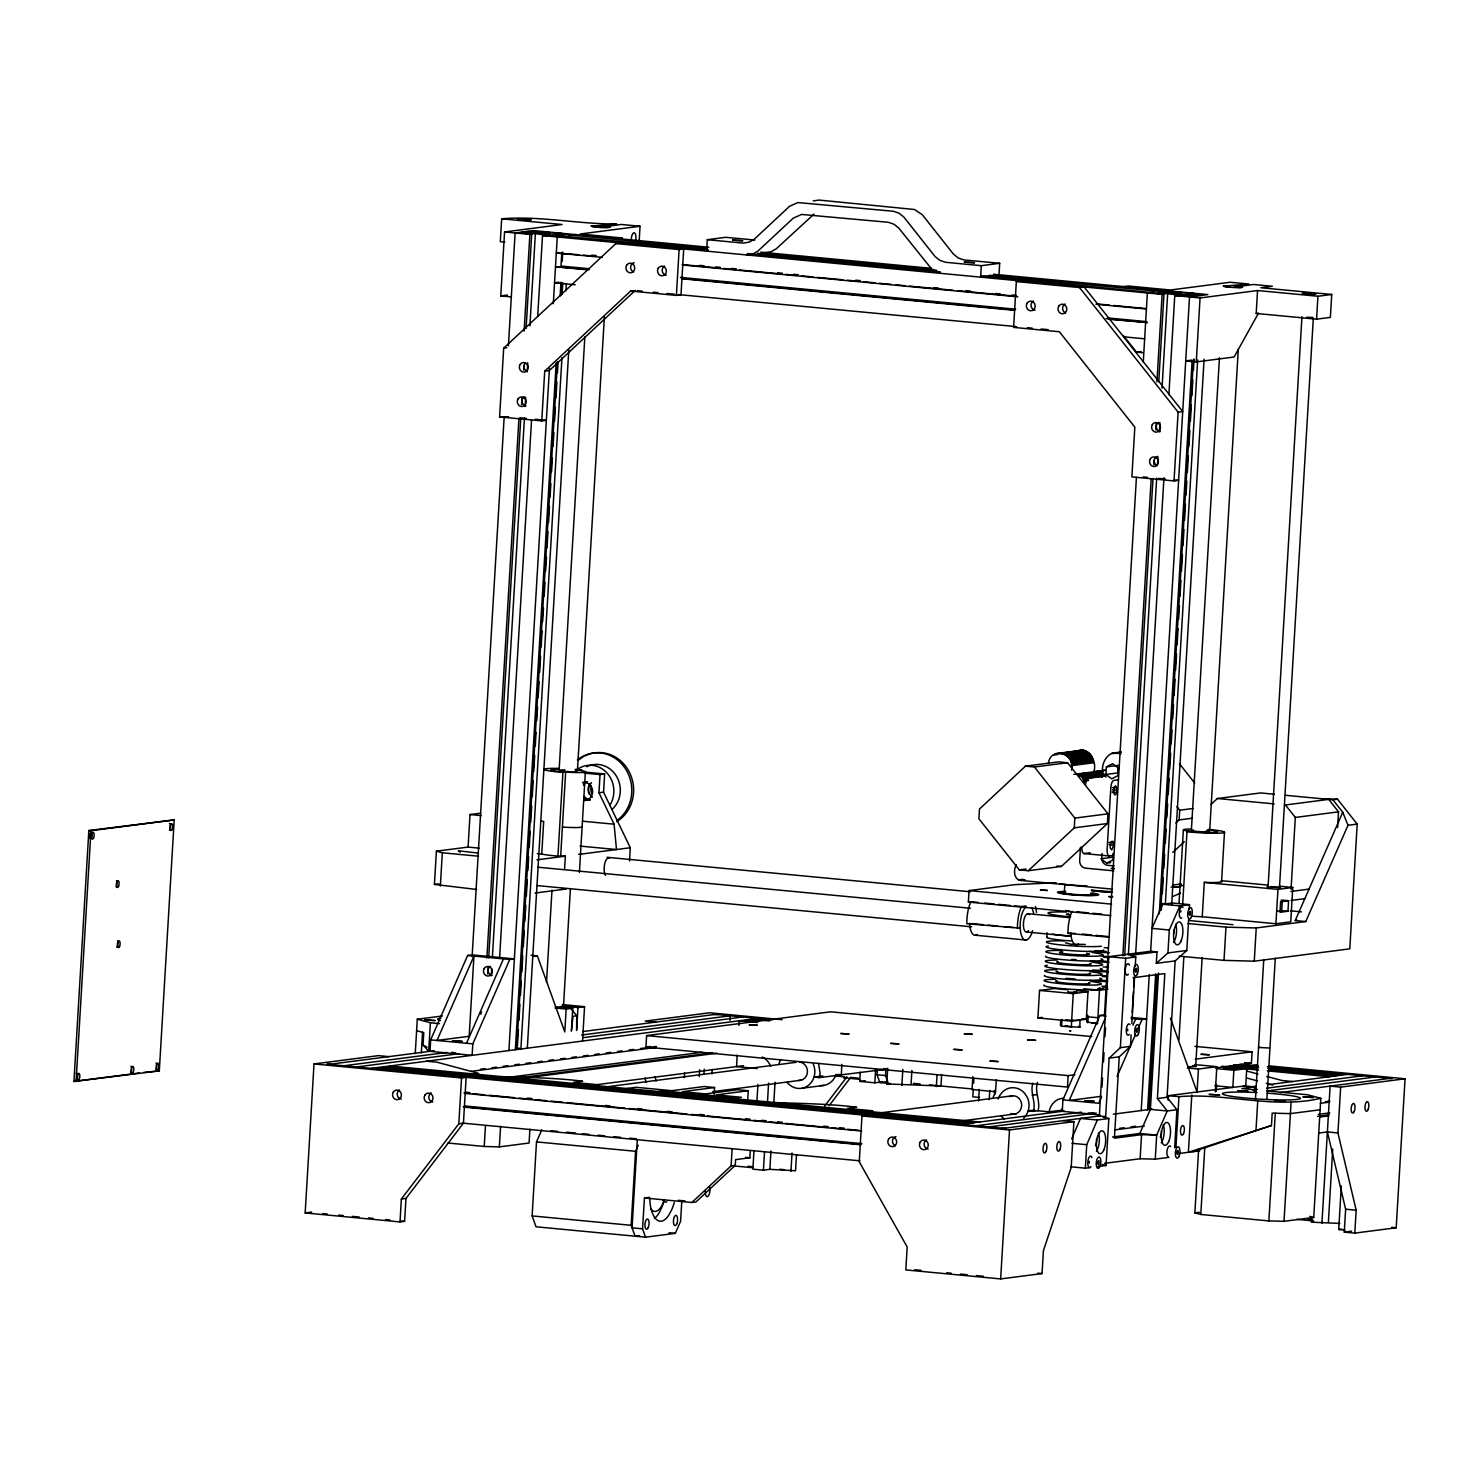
<?xml version="1.0" encoding="UTF-8"?>
<svg xmlns="http://www.w3.org/2000/svg" width="1479" height="1479" viewBox="0 0 1479 1479"><rect width="100%" height="100%" fill="white"/><g stroke="black" fill="none" stroke-linecap="round" stroke-linejoin="round"><path stroke-width="1.5" d="M73.95 1081.445L88.851 830.495L174.208 819.921L159.307 1070.87L73.95 1081.445L139.192 1072.996M76.058 1081.648L90.959 830.699L174.208 819.921M314.01 1063.956L461.54 1077.969L466.144 1077.359L463.426 1123.208L405.967 1198.415L404.599 1221.34L400.014 1221.931L305.173 1212.928L314.01 1063.956L378.402 1055.636L388.94 1056.635M400.014 1221.931L401.364 1199.007L458.823 1123.8L461.54 1077.969M415.248 1053.603L417.3 1019.234L442.443 1015.981M421.33 1052.919L422.55 1032.287M417.3 1019.234L430.389 1022.747L428.707 1051.218L423.031 1045.024L423.77 1032.619L416.616 1030.697M476.571 889.452L434.419 884.424L436.397 851.183L468.085 847.079L479.233 848.151M430.666 1039.866L429.982 1051.329L472.134 1055.322L472.818 1043.86L509.774 959.483L514.378 958.891L472.226 954.879L467.623 955.489L430.666 1039.866L472.818 1043.86M440.354 886.013L442.332 852.773L436.397 851.183M596.998 225.677L616.651 224.032C578.363 224.198 539.909 215.62 501.677 218.8L500.309 241.724L504.783 242.149M511.309 296.909L500.771 295.911L504.561 231.963L562.057 224.531L501.677 218.8M468.085 847.079L470.008 814.541L480.601 813.173M535.269 419.26L546.361 420.313L541.758 420.905L499.606 416.912L503.692 348.157L615.893 243.573L620.477 242.963M472.115 956.673L504.154 417.355M508.406 345.901L515.117 232.961L533.512 230.595L708.829 247.233M486.868 958.078L518.907 418.76M524.121 331.167L529.87 234.366L531.701 234.126L526.08 328.634M487.756 973.977L488.162 967.063M488.699 957.837L520.756 418.52M521.569 404.691L521.976 397.777M523.621 370.12L523.899 365.498M491.287 975.789L491.694 968.874M492.378 957.357L524.435 418.039M525.119 406.522L525.655 397.296M527.171 371.95L527.707 362.725M529.907 325.842L535.38 233.664L525.378 233.534L531.701 234.126M529.889 1129.272L529.075 1143.027L499.366 1146.872L484.225 1146.465L485.463 1125.833M499.643 956.968L531.553 419.944M537.709 316.229L542.516 235.568L551.593 235.808L535.38 233.664M541.758 420.905L544.716 371.137L630.627 291.067L633.696 290.66M499.366 1146.872L500.586 1126.24M508.924 1050.552L549.448 368.345M553.294 303.805L557.269 236.973L563.702 236.141M561.817 252.299L561.003 266.054L588.568 268.66M515.358 1049.72L556.178 362.891M560.134 296.059L560.966 282.23M562.186 261.487L562.741 252.262M557.472 361.782L516.67 1048.611L520.885 1049.018L561.965 357.567M561.447 294.95L562.131 283.432M517.465 1045.745L518.408 1029.624M518.963 1020.399L519.924 1004.259M520.479 995.053L521.292 981.224M521.847 971.999L522.79 955.859M523.344 946.652L524.306 930.513M524.86 921.288L525.803 905.166M526.358 895.941L527.319 879.802M527.874 870.595L528.687 856.766M529.242 847.541L530.185 831.401M530.739 822.195L531.701 806.055M532.255 796.83L533.198 780.709M533.753 771.483L534.714 755.344M535.25 746.137L536.082 732.308M536.766 720.772L537.58 706.944M538.134 697.718L539.096 681.597M539.632 672.372L540.593 656.232M541.148 647.026L542.109 630.886M542.645 621.661L543.477 607.832M544.161 596.314L544.975 582.486M545.659 570.968L546.49 557.139M547.027 547.914L547.988 531.774M548.543 522.568L549.504 506.428M550.04 497.203L550.872 483.374M551.556 471.856L552.37 458.028M553.054 446.51L553.885 432.681M554.57 421.145L555.383 407.317M555.938 398.11L556.899 381.97M557.435 372.745L557.99 363.538M562.094 294.395L562.778 282.859M565.939 290.734L566.346 283.82M527.319 1048.186L568.805 349.82M564.571 869.338L565.366 856.156L557.934 856.064A24.052 1.978 3.4 0 1 541.739 854.086L543.68 821.529A24.052 1.978 3.4 0 1 541.443 820.845M681.801 1201.096L680.599 1221.284L675.33 1233.338L645.565 1237.184L536.045 1226.794L532.126 1215.923L536.507 1141.899L541.776 1129.845M546.509 982.222L552 890.025M559.117 770.152L584.852 336.824M557.934 856.064L562.907 772.408L565.662 772.056L560.707 855.712M582.523 1041.031L584.556 1006.663L577.956 1007.513L563.499 1006.145L570.413 888.62M577.402 771.077L604.375 316.987M577.956 1007.513L576.607 1030.438L576.718 1015.833L573.039 1016.313L571.393 1031.103L572.761 1008.179L566.161 1009.048L564.793 1031.954L537.376 955.915L531.053 955.305M579.398 872.499L585.388 771.668M580.027 846.08L616.503 849.538L614.081 824.191L598.958 792.762L600.03 774.571L604.634 773.979L603.561 792.171L630.294 847.744L629.499 861.037M639.094 242.297L640.037 226.25L621.291 224.475L606.667 226.379M676.384 295.393L679.12 249.563L683.705 248.971L680.987 294.802L676.384 295.393L630.627 291.067M639.649 1235.594L635.083 1236.185L631.163 1225.315L635.563 1151.291L638.188 1145.264M637.301 1139.699L632.069 1227.829L642.552 1228.827L645.565 1237.184M1074.937 1074.715L1068.134 1075.603L1067.45 1087.065L645.935 1047.058L646.619 1035.596L830.588 1011.802L1091.742 1036.576M706.629 251.153L707.313 239.69L725.708 237.306L754.826 240.06M684.352 1077.544L684.629 1072.959M699.234 1076.638L699.659 1069.761M703.986 1073.754L704.244 1069.169M711.954 1073.957L712.231 1069.391M714.154 1094.405L714.56 1087.527L704.022 1086.529L671.836 1090.689L636.007 1087.287L626.819 1088.489M729.979 1020.362L730.238 1015.777L581.654 1035.004M737.208 1055.137L736.524 1066.599L757.193 1068.559M738.964 1025.335L739.241 1020.769L757.618 1022.507M642.552 1228.827L644.437 1197.99L691.858 1202.501L731.107 1165.896L732.142 1148.702M691.858 1202.501L695.98 1201.965L735.248 1165.36L735.599 1159.628L749.853 1157.78L750.26 1150.902M747.598 1102.188L748.282 1090.726L737.744 1089.727L705.557 1093.887L682.374 1091.687L714.56 1087.527M753.976 1150.847L752.885 1169.186L763.423 1170.185L769.875 1169.353L795.536 1170.758L796.497 1154.711M756.971 1100.431L757.932 1084.384M763.423 1170.185L764.514 1151.845M767.379 1103.722L768.599 1083.09M769.875 1169.353L770.947 1151.013M773.813 1102.89L775.033 1082.258M790.951 1171.35L792.023 1153.01M882.187 1081.87L874.828 1082.813L859.724 1081.389L860.26 1072.22M866.583 1115.369L861.98 1115.961L859.262 1161.791L907.182 1247.019L905.814 1269.925L1000.654 1278.928L1042.048 1273.567L1043.416 1250.661L1071.184 1167.467L1073.902 1121.637L1063.364 1120.638M874.828 1082.813L875.623 1069.335M879.284 1069.65L885.866 1069.409L885.496 1075.566L888.306 1083.349L879.876 1082.554L877.065 1074.771L877.306 1070.667M941.642 1074.53L940.958 1085.993L886.753 1083.941L887.677 1068.226M901.876 1085.383L902.819 1069.335M911.064 1084.199L911.877 1070.445M999.693 263.299L981.298 265.684L980.614 277.146L999.009 274.761L999.693 263.299L963.864 259.916L958.17 257.938L953.363 254.018L922.304 214.751L914.54 209.5L819.052 200.072L813.191 200.941M936.355 1086.584L937.039 1075.141M1110.914 915.593L968.375 902.061L969.041 890.598L1015.038 884.645L1056.154 882.686M1174.197 479.899L1178.634 480.324L1174.03 480.915L1131.879 476.904L1134.837 427.135L1059.371 331.74L1013.596 327.395L1016.332 281.565L1020.917 280.973M972.812 1076.62L972.054 1089.524L995.515 1091.742L996.347 1079.633M973.237 1090.023L972.831 1096.826L979.616 1097.473M973.644 1083.22L973.921 1078.69M978.562 1100.912L979.246 1089.45M989.229 1099.618L989.784 1090.448M1000.654 1278.928L1009.51 1129.956L1073.902 1121.637M1034.819 1109.989L1028.201 1110.858L1033.47 1111.358C1036.113 1101.818 1029.828 1092.778 1032.86 1083.09M1076.749 990.671L1087.989 991.725L1086.344 1019.234L1071.628 1021.139L1037.907 1017.94L1039.534 990.431L1054.268 988.527L1067.746 989.802M1033.47 1111.358L1038.073 1110.766C1040.698 1101.226 1034.431 1092.186 1037.445 1082.499M1046.781 937.483L1047.058 932.657M1064.325 892.835L1064.825 884.405M1060.683 1020.75L1060.406 1025.335L1061.608 1026.278L1079.892 1027.184L1079.966 1020.066M1061.608 1026.278L1062.014 1019.401M1028.275 870.724L1074.272 827.833L1074.863 818.109L1034.431 767.009L1025.483 766.159L979.486 809.05L978.895 818.774L1019.327 869.874L1028.275 870.724L1061.386 866.435L1107.401 823.544L1107.974 813.82L1067.542 762.72L1058.613 761.87L1025.483 766.159M1104.48 1014.89L1099.895 1015.481L1062.92 1099.858L1062.255 1111.321L1099.969 1114.907M1080.465 847.301L1079.67 860.686A6.914 6.323 82.6 0 0 1085.586 868.155L1113.89 870.854M1071.628 1021.139L1073.255 993.629L1087.989 991.725M1071.332 1027.202L1071.739 1020.325L1080.299 1020.307M1087.823 1022.876L1088.23 1015.999L1087.047 1015.075L1086.64 1021.952L1097.547 1023.801L1099.47 990.246L1107.882 989.155M1105.922 774.478L1106.366 766.917L1112.615 763.7L1118.42 768.063L1117.958 775.625L1111.709 778.841L1105.922 774.478L1117.865 772.925L1118.216 767.268M1102.003 853.494L1101.744 857.82A6.914 6.323 82.6 0 0 1107.66 865.307L1114.205 865.918M1070.593 1166.783L1085.346 1168.188L1086.751 1144.691L1097.344 1120.01L1108.843 1118.531L1106.052 1165.507L1097.917 1166.561M1113.095 853.42L1112.874 857.21L1100.912 858.744L1106.699 863.107L1110.692 862.59M1113.299 854.215L1112.947 859.891L1106.699 863.107M1104.517 1014.372L1136.427 477.347M1143.267 362.115L1147.371 292.971L1153.823 292.139M1188.709 918.404L1186.805 950.479L1175.158 960.906L1156.301 963.347L1156.985 951.884L1150.662 951.274L1108.806 956.691L1099.341 1115.979L1105.663 1116.571L1109.139 1058.132L1120.361 1047.668L1130.474 1046.374L1131.158 1034.912M1101.984 1087.139L1102.539 1077.969M1103.482 1061.922L1104.037 1052.752M1104.979 1036.705L1105.534 1027.535M1122.838 955.841L1151.18 478.752M1156.929 381.952L1162.124 294.376L1163.973 294.136L1158.76 381.711M1124.669 955.6L1153.01 478.512M1153.842 464.683L1154.119 460.08M1155.894 430.112L1156.301 423.197M1130.474 1046.374L1119.252 1056.819L1114.426 1138.183L1141.548 1134.67L1156.689 1135.077L1167.245 1110.969L1176.914 1109.731L1174.659 1147.759M1120.361 1047.668L1125.667 958.3L1135.78 956.987L1135.243 966.157M1128.348 955.138L1156.689 478.031M1157.521 464.203L1157.928 457.288M1159.425 431.942L1159.98 422.717M1162.032 388.145L1167.652 293.655L1157.65 293.526L1163.973 294.136M1132.193 1012.357L1133.432 991.614M1133.69 987.011L1134.245 977.785M1135.613 954.731L1163.955 477.643M1168.891 394.671L1174.77 295.578L1183.866 295.818L1167.652 293.655M1131.823 1023.45L1134.689 975.327M1174.03 480.915L1178.116 412.16L1079.559 287.573L1016.332 281.565M1141.196 1110.563L1149.275 974.587M1150.644 951.533L1189.523 296.965L1207.918 294.598L993.555 274.244M1104.554 1163.344L1140.124 1158.741L1141.548 1134.67M1147.63 1109.731L1155.709 973.755M1159.277 913.819L1192.129 360.673M1148.943 1108.621L1156.874 974.938M1160.719 910.398L1193.442 359.563M1149.59 1108.048L1149.867 1103.445M1150.551 1091.927L1151.365 1078.099M1151.919 1068.873L1152.88 1052.734M1153.417 1043.527L1154.378 1027.387M1154.933 1018.162L1155.894 1002.041M1156.43 992.816L1157.262 978.987M1161.366 909.844L1161.773 902.929M1162.328 893.704L1163.289 877.583M1163.825 868.358L1164.657 854.529M1165.341 843.012L1166.155 829.183M1166.839 817.647L1167.67 803.818M1168.207 794.611L1169.168 778.472M1169.723 769.246L1170.684 753.125M1171.22 743.9L1172.052 730.071M1172.736 718.554L1173.55 704.725M1174.104 695.5L1175.065 679.36M1175.602 670.153L1176.563 654.014M1177.118 644.789L1178.06 628.667M1178.615 619.442L1179.447 605.614M1179.983 596.388L1180.945 580.267M1181.499 571.042L1182.442 554.902M1182.997 545.696L1183.958 529.556M1184.513 520.331L1185.455 504.21M1186.01 494.984L1186.824 481.156M1187.378 471.93L1188.34 455.809M1188.894 446.584L1189.837 430.444M1190.392 421.238L1191.353 405.098M1191.908 395.873L1192.85 379.752M1193.405 370.526L1194.089 359.009M1112.633 1137L1139.828 1133.487L1150.385 1109.379L1158.501 973.016M1191.871 360.118L1185.733 360.913L1196.271 361.911L1200.061 297.963L1257.557 290.531L1317.937 296.262L1331.729 294.469L1330.379 317.393L1316.569 319.187L1256.189 313.456L1257.557 290.531M1165.341 903.891L1197.657 359.952M1150.385 1109.379L1167.245 1110.969L1157.391 1098.509L1164.823 973.607L1133.025 977.73M1140.124 1158.741L1155.265 1159.148L1156.689 1135.077L1139.828 1133.487M1156.301 963.347L1167.948 952.92L1169.316 930.014L1179.872 905.887L1189.523 904.649L1189.264 909.234M1171.645 905.351L1204.091 359.12M1175.842 823.008L1179.133 819.939L1179.706 810.215L1176.933 806.684M1176.914 1109.731L1167.06 1097.27L1175.158 960.906M1179.022 903.299L1183.366 829.959M1168.133 1100.247L1168.41 1095.662L1245.725 1085.771L1246.742 1068.596L1221.968 1066.23M1182.701 903.983L1186.99 831.642L1189.763 831.29M1178.929 1039.903L1183.847 956.931M1191.39 830.163L1219.454 357.641M1175.953 1147.094L1178.948 1096.66C1225.98 1092.667 1273.752 1109.361 1320.802 1098.305L1313.722 1217.457L1284.012 1221.321L1268.871 1220.914L1200.8 1214.462L1194.866 1212.872L1198.674 1148.702M1279.39 886.18L1292.775 887.455L1290.742 921.824L1275.915 923.746L1202.242 916.758L1204.294 882.39A24.052 1.978 3.4 0 0 1221.34 881.151M1191.797 1095.015L1188.395 1152.307L1271.441 1125.519L1272.18 1113.132L1290.409 1113.613L1320.118 1109.768M1195.698 1066.174L1202.131 957.837M1209.674 831.069L1238.293 349.321M1215.331 1091.872L1216.829 1066.655L1198.434 1069.04L1197.066 1091.964L1170.425 1018.088M1200.8 1214.462L1204.756 1148M1221.562 881.724L1224.483 832.455M1216.163 1091.373L1216.57 1084.495M1322.355 798.789L1337.497 799.196L1357.204 824.099L1349.791 948.834L1254.266 961.184L1224.002 960.37L1225.98 927.148L1187.896 923.525M1246.742 1068.596L1233.856 1070.26L1232.839 1087.435L1214.832 1085.734M1254.266 961.184L1256.244 927.962L1305.772 921.546L1347.998 825.3L1342.747 812.248L1332.893 799.788L1285.565 795.295M1217.346 1067.672L1251.419 1063.253L1252.103 1051.791L1194.829 1046.356M1254.377 1091.465L1254.654 1086.88L1244.116 1085.882M1255.394 1100.302L1263.732 959.963M1267.984 888.491L1301.945 316.635M1256.022 1129.734L1257.723 1101.263M1275.915 923.746L1277.948 889.378L1292.775 887.455M1266.948 1098.583L1275.286 958.226M1279.538 886.753L1313.241 319.519M1316.569 319.187L1317.937 296.262M1277.616 911.119L1281.683 911.119L1282.293 901.025L1281.147 900.138M1268.871 1220.914L1275.286 1113.206M1288.579 900.729L1280.629 901.765L1280.001 912.303L1287.969 911.267L1288.579 900.729L1282.256 900.138M1291.056 889.212L1295.308 817.443L1285.454 804.983L1328.678 799.381L1338.532 811.842L1337.608 827.537M1284.012 1221.321L1291.093 1102.151M1311.67 1217.605L1311.392 1222.172L1339.826 1223.429M1321.93 1223.188L1330.12 1086.122L1340.658 1087.12L1405.05 1078.783L1396.194 1227.755L1354.801 1233.116L1344.263 1232.099L1345.631 1209.193L1327.402 1131.953L1337.94 1132.951L1356.169 1210.192L1354.801 1233.116M1328.382 1222.357L1332.727 1149.017M1337.94 1132.951L1340.658 1087.12M1345.04 1230.121L1338.717 1229.511L1341.305 1185.973M1089.247 1161.403L1089.247 1163.141M1127.701 1029.088L1127.682 1030.808M1116.663 792.485L1116.941 787.9L1115.48 785.811L1113.761 788.307L1113.484 792.892L1114.944 794.981L1115.906 794.26L1116.663 792.485L1112.079 792.06M1113.779 845.175L1111.672 849.981L1110.211 847.911L1110.489 843.326L1111.265 841.551L1113.095 841.311L1113.779 845.175L1109.195 844.731M822.842 1075.972L814.005 1077.119L819.274 1077.618L820.087 1073.218L818.534 1063.401M1048.389 763.386C1050.626 745.619 1076.657 754.105 1071.572 770.152M1180.723 912.025L1181.018 910.953M451.798 1052.272L455.846 1052.956M563.98 1006.367L560.301 1006.829M1071.646 1138.978L1080.483 1118.42L1097.344 1120.01M466.495 1043.268L503.452 958.891M1105.294 1018.199L1069.243 1100.468L1101.448 1096.29M1189.523 904.649L1172.237 903.003L1162.586 904.261L1152.012 928.368L1169.316 930.014M1101.522 1096.937L1098.749 1103.26L1062.92 1099.858M1132.951 1025.206L1135.724 1018.883M1117.089 1076.435L1135.576 1034.246M1138.349 1027.923L1142.047 1019.493L1146.632 1018.883L1131.102 1017.423M1305.772 921.546L1295.234 920.548L1342.747 812.248M779.008 1063.364L780.616 1059.814M993.204 1097.085L995.626 1091.761M977.878 902.375L970.964 901.728L970.039 903.669A24.052 9.484 -84.6 0 0 966.859 923.728L1020.196 928.165M1025.945 905.961L1021.545 906.535L1020.621 908.476A24.052 9.484 -84.6 0 0 1017.441 928.535M1072.127 911.323L1071.203 913.282A24.052 9.484 -84.6 0 0 1068.023 933.323L1109.398 937.261M1016.276 864.716C1013.429 869.707 1013.54 879.376 1020.658 880.43L1112.559 889.156M824.542 1106.237L846.949 1076.878M829.127 1105.645L850.148 1078.117M635.212 290.457L549.319 370.545L544.716 371.137M1210.968 804.502L1217.365 798.512L1260.607 792.929L1274.214 794.223M1172.81 852.422L1184.309 841.699M813.968 214.122L776.309 248.749L771.095 251.707L765.216 252.576M1075.325 752.238C1087.102 744.14 1097.899 760.946 1093.739 771.798L1102.521 772.999L1106.033 777.104M1172.681 896.514L1180.538 893.131M1120.731 754.29C1109.823 748.023 1100.727 762.221 1102.779 772.13L1093.961 771.668L1105.016 770.245M1192.998 1151.697L1271.441 1125.519M608.997 227.433L610.291 227.119L607.98 226.62M1241.269 287.444L1242.563 287.129L1240.252 286.63M1314.295 294.376L1313.666 293.859M717.592 1014.576L713.211 1014.224L714.579 1014.502M1065.564 942.807L1070.907 944.249L1085.29 944.434M1001.468 1128.163L1005.868 1128.477L1004.5 1128.255M1093.61 1112.947L1088.119 1112.966M548.265 231.981L539.169 231.741L565.385 234.033L559.062 233.423L560.911 233.183M569.212 235.42L575.664 234.588M640.037 226.25L580.249 233.996L622.4 237.99L617.797 238.581M558.822 282.249L554.533 282.803L575.202 284.763M500.771 295.911L507.445 295.042M503.692 348.157L506.761 347.75M1079.559 287.573L1084.144 286.963L1182.719 411.569L1178.116 412.16M1123.615 286.593L1128.218 286.002L1170.37 289.995L1230.158 282.267L1248.923 284.042L1229.271 285.687M1159.333 291.418L1165.766 290.587M1180.519 291.992L1171.442 291.751L1197.657 294.025L1191.334 293.434L1193.165 293.193M1238.94 286.371L1253.563 284.486L1272.31 286.26L1260.811 287.739L1331.729 294.469M1013.596 327.395L1016.665 327.007M1256.189 313.456L1258.5 313.16L1234.096 357.012L1196.271 361.911M499.606 416.912L508.647 416.727M1123.726 336.01L1136.482 352.113L1141.067 351.521M578.992 770.337L581.765 769.967A24.052 1.978 3.4 0 0 575.442 769.357M598.958 792.762L603.561 792.171M1056.024 753.606L1082.203 750.149M1055.063 754.013L1083.238 750.26M1060.757 753.643L1084.273 750.445M1063.198 753.606L1085.29 750.759M1053.251 755.085L1057.67 754.512M1064.196 754.013L1086.27 751.147M1065.139 754.512L1087.213 751.646M1066.045 755.085L1088.119 752.238M1066.895 755.751L1088.988 752.903M1067.709 756.49L1089.783 753.643M1068.448 757.322L1090.522 754.456M1069.114 758.209L1091.188 755.344M1112.615 753.144L1121.304 751.961M1111.616 753.44L1121.174 752.349M1069.705 759.152L1091.779 756.305M1112.855 753.569L1119.492 752.7M1116.349 753.495L1120.768 752.922M1070.223 760.151L1092.297 757.303M1070.648 761.204L1092.722 758.339M1070.999 762.277L1093.073 759.43M1034.431 767.009L1067.542 762.72M1071.24 763.386L1093.332 760.52M1071.406 764.514L1093.48 761.648M1071.48 765.641L1093.554 762.794M1106.366 766.917L1118.327 765.364M1073.883 774.367L1104.868 770.356M1100.487 772.426L1078.413 775.292L1082.203 777.104L1084.329 782.188M1079.448 775.477L1101.522 772.63M1080.446 775.846L1102.521 772.999M1081.371 776.401L1103.445 773.554M1082.203 777.104L1104.277 774.256M1082.924 777.954L1104.998 775.088M1083.515 778.897L1105.589 776.05M1083.959 779.951L1088.378 779.378M1084.236 781.06L1088.636 780.487M1117.902 779.84L1113.761 780.376A6.914 2.718 -84.6 0 0 1110.821 787.567L1107.142 849.445A6.914 2.718 -84.6 0 0 1109.268 855.953L1113.41 855.435M537.043 859.817L565.366 856.156M578.696 854.418L630.294 847.744M434.419 884.424L438.856 883.85M1074.863 818.109L1107.974 813.82M535.195 893.02L566.143 889.027L561.761 888.602M1179.706 810.215L1192.961 808.495M1074.272 827.833L1107.401 823.544M1332.893 799.788L1337.497 799.196M1179.133 819.939L1192.388 818.22M1295.308 817.443L1338.532 811.842M1081.852 847.042A6.914 2.718 -84.6 0 0 1083.978 853.568L1090.189 852.754M1347.998 825.3L1357.204 824.099M1019.327 869.874L1025.945 869.023M1018.624 879.876L1023.043 879.302M1019.623 880.245L1024.041 879.672M1020.658 880.43L1025.076 879.857M532.773 956.506L537.376 955.915M968.375 902.061L970.964 901.728M1172.348 885.108L1180.815 883.998M1174.418 887.197L1180.778 886.365M1180.02 886.938L1171.072 887.086M1290.927 891.467L1309.118 889.101M1291.075 900.452L1304.718 898.677M1068.023 933.323L1075.381 933.415M565.958 1007.365L569.637 1006.903L576.718 1015.833M1295.234 920.548L1297.305 920.289M143.703 1072.423L159.307 1070.87M1156.985 951.884L1129.845 955.397L1135.78 956.987M1167.948 952.92L1186.805 950.479M434.308 1050.756L329.151 1064.362L1003.575 1128.366L1099.581 1115.942M582.892 1031.529L715.485 1014.372L772.463 1019.789M343.904 1065.767L446.769 1052.456M356.55 1066.969L459.414 1053.658M582.874 1037.685L742.883 1016.979M371.303 1068.374L757.636 1018.384M645.935 1047.058L650.483 1046.466M480.435 1069.225L485.001 1068.633M491.86 1067.746L496.445 1067.154M503.304 1066.267L507.87 1065.675M514.729 1064.788L519.295 1064.196M526.154 1063.309L530.721 1062.717M537.58 1061.83L542.164 1061.238M549.023 1060.351L553.59 1059.759M560.449 1058.872L565.015 1058.28M571.874 1057.393L576.44 1056.801M583.299 1055.914L587.884 1055.322M594.743 1054.435L599.309 1053.843M606.168 1052.956L610.735 1052.364M617.593 1051.477L622.178 1050.885M629.019 1049.998L633.604 1049.406M640.462 1048.519L645.029 1047.927M651.888 1047.04L656.454 1046.448M470.932 1071.388L656.103 1047.428M474.001 1073.994L478.604 1073.384L437.026 1062.218L426.488 1061.219M501.399 1076.583C528.465 1077.544 555.531 1077.821 582.634 1081.204L573.445 1082.388L598.736 1084.791L594.133 1085.383M507.759 1077.433L702.081 1052.29M520.774 1077.655L712.786 1052.808M520.405 1078.635L717.001 1053.196M1037.907 1017.94L1042.122 1017.386M594.891 1084.92L743.493 1065.693M601.916 1087.453L796.035 1062.329M658.414 1091.484L663.017 1090.892L736.782 1097.899M458.823 1123.8L463.426 1123.208M712.564 1091.687L801.618 1080.151M819.274 1077.618L886.124 1069.225M846.691 1077.396L843.622 1077.784L859.724 1079.319M748.282 1090.726L716.095 1094.904L741.386 1097.289L732.179 1098.49M802.117 1088.211L824.191 1085.364M859.724 1081.389L865.233 1080.668M879.876 1082.554L885.773 1081.796M886.753 1083.941L890.432 1083.478M1109.139 1058.132L1119.252 1056.819M775.384 1102.594C802.45 1103.537 829.516 1103.833 856.618 1107.198L847.43 1108.4L872.721 1110.784L868.118 1111.395M1195.328 1059.149L1252.103 1051.791M880.467 1112.855L1012.912 1095.717M1252.916 1065.379L1257.52 1064.788M1032.139 1095.236L1036.724 1094.645M961.424 1120.934L1016.239 1113.835M1038.073 1110.766L1049.147 1111.82L1062.033 1110.137A16.768 15.363 82.6 0 1 1062.421 1108.289M1157.391 1098.509L1167.06 1097.27M961.424 1124.373L1064.288 1111.062M1247.185 1087.398L1256.318 1086.215M1267.743 1084.736L1347.757 1074.383M1254.654 1086.88L1241.805 1088.544L1255.431 1089.838M401.364 1199.007L405.967 1198.415M976.177 1125.759L1081.334 1112.153M1252.787 1089.986L1257.353 1089.394M1266.505 1088.211L1362.51 1075.788M305.173 1212.928L311.699 1212.077M988.822 1126.961L1096.272 1113.058M1267.725 1090.873L1375.156 1076.989M1113.299 1114.168L1152.159 1109.139M1280.185 1092.574L1389.909 1078.376L1267.392 1066.747M1105.663 1116.571L1102.909 1116.941L1108.843 1118.531M731.107 1165.896L735.248 1165.36M1119.566 1128.329L1124.132 1127.737M1130.991 1126.85L1135.576 1126.258M1325.313 1101.707L1329.88 1101.115M1114.63 1129.919L1144.358 1126.074M1320.377 1103.297L1329.529 1102.114M644.437 1197.99L649.503 1197.343L650.372 1205.533A34.553 13.625 -84.6 0 0 668.49 1215.664L671.669 1209.84A34.553 13.625 -84.6 0 0 674.276 1202.445M1318.344 1114.371L1329.769 1112.892M1317.641 1116.349L1329.066 1114.87M1319.564 1117.052L1328.715 1115.869M1318.602 1133.099L1327.754 1131.916M1179.835 1153.417L1199.802 1150.828M1085.346 1168.188L1089.764 1167.615M1155.265 1159.148L1168.872 1157.373A5.768 2.274 -84.6 0 1 1167.079 1150.459A5.768 2.274 -84.6 0 1 1170.665 1146.539M1194.866 1212.872L1199.432 1212.281M1338.717 1229.511L1341.786 1229.123M1344.263 1232.099L1351.621 1231.157M519.887 218.855L517.521 219.058L522.087 219.705M528.872 219.964L530.074 219.816L529.001 219.41M1223.891 285.798L1229.493 285.743M1241.805 287.499L1238.311 287.573M1304.533 293.304L1303.35 293.471L1304.404 293.877M1313.518 294.432L1315.885 294.21L1312.612 293.711M1193.331 829.904C1186.898 831.623 1217.254 832.751 1206.254 830.551M1268.39 886.642L1266.948 886.827L1280.629 887.659L1271.256 886.642M1068.688 913.819L1066.488 914.318L1070.315 915.113M1068.245 991.392C1065.009 992.538 1083.238 992.742 1074.216 991.614M331.259 1064.566L326.859 1064.251L330.076 1064.251M1259.738 1047.317L1258.555 1047.465L1269.592 1048.019M1387.801 1078.173L1392.201 1078.487L1388.984 1078.505M746.821 254.961L752.7 254.092L757.914 251.116L793.262 218.152L801.563 214.437L888.343 222.294L894.055 224.272L898.862 228.173L932.01 269.511L940.422 273.338M520.978 218.818L519.037 219.262M527.8 219.983L531.238 219.742L526.69 219.114M592.931 225.695L597.22 225.732M595.113 225.714L590.916 225.954L593.171 226.657M606.039 227.563L609.126 226.86M608.22 227.6L603.931 227.544M1227.385 285.706L1223.17 285.946L1225.444 286.649M1240.474 287.592L1236.204 287.536M1305.624 293.286L1302.204 293.378L1305.439 294.025M1312.446 294.45L1314.424 294.543M1313.056 317.467L1306.641 317.282M1067.154 1025.742L1065.12 1026.019L1071.998 1026.759M520.294 218.707L522.29 218.837M526.487 219.964L528.484 220.112M1304.94 293.175L1306.937 293.304M1311.133 294.432L1313.13 294.561M564.886 769.912C547.951 769.893 580.674 773.609 575.645 770.799M1225.98 927.148L1256.244 927.962M521.865 218.726L525.415 218.91M526.894 220.094L523.344 219.909M604.135 227.6L596.666 227.137M1233.874 287.444L1236.407 287.592M1306.512 293.193L1308.397 293.36M1311.559 294.543L1306.271 294.229M1114.279 868.339L1111.265 868.413L1114.149 868.894M555.383 1006.718L572.761 1008.179M1069.761 1030.752L1070.925 1030.9L1070.001 1030.937M1187.637 1066.71L1196.215 1066.544L1192.647 1065.583M599.476 225.769L608.442 226.62M599.106 227.341L601.657 227.507M1233.93 287.499L1228.938 287.148M1308.268 293.267L1310.061 293.378M1308.009 294.376L1309.802 294.487M1112.689 896.514L1108.751 896.588L1112.559 897.069M1097.658 988.859L1103.408 988.841L1102.484 988.49M1096.937 1023.32L1091.65 1022.747M525.248 218.984L528.687 219.225M523.529 219.816L518.833 219.41M1234.207 285.965L1240.715 286.63M1309.895 293.452L1311.799 293.508M707.313 239.69L743.142 243.092L749.003 242.205L754.235 239.247L789.583 206.284L797.884 202.568L893.39 211.257L899.084 213.216L903.909 217.136L934.968 256.403L939.775 260.322L945.469 262.282L981.298 265.684M760.761 252.151L931.567 268.365M527.06 231.427L539.706 232.628L521.551 232.129M706.98 248.49L565.662 234.458L551.057 234.939L708.349 249.859M757.507 253.297L936.614 270.287M989.414 275.297L1171.978 292.62L1157.373 293.101L981.594 275.797M1201.484 295.43L1183.329 294.931L1195.975 296.133M747.394 253.575L940.274 271.877M504.561 231.963L529.87 234.366M542.516 235.568L1162.124 294.376M1174.77 295.578L1200.061 297.963M615.893 243.573L679.12 249.563M591.674 255.127L596.259 255.571M699.585 265.37L704.189 265.813M715.67 266.904L720.255 267.329M731.735 268.42L736.339 268.864M777.658 272.783L782.262 273.208M793.742 274.299L798.327 274.743M855.731 280.197L860.334 280.622M933.804 287.592L938.407 288.035M965.953 290.642L970.538 291.086M995.811 293.489L1000.396 293.914M1011.876 295.005L1016.461 295.449M578.807 254.739L556.307 253.02L602.23 257.364M583.41 255.164L594.891 256.255M682.133 264.538L718.868 268.032M723.471 268.457L734.952 269.548M739.537 269.991L780.875 273.911M785.46 274.354L796.941 275.445M801.544 275.87L813.025 276.961M817.61 277.405L842.864 279.79M847.467 280.234L858.948 281.324M863.533 281.75L875.013 282.84M879.617 283.284L891.097 284.375M895.682 284.8L904.871 285.687M909.456 286.113L953.086 290.254M957.689 290.697L1015.093 296.133M1097.751 303.99L1109.232 305.081M1113.816 305.506L1145.966 308.556M682.595 265L1017.829 296.817M1095.902 304.212L1146.428 309.019M680.414 277.386L1015.648 309.203M1107.494 317.911L1146.539 321.609M589.474 269.585L555.494 266.756L587.625 269.807M681.32 278.292L1014.261 309.887M1106.107 318.614L1147.445 322.533L1108.862 319.279M681.782 278.755L1014.723 310.35M637.19 290.642L642.089 291.123M653.274 292.176L658.1 292.639M667.047 293.489L674.128 294.155M678.528 294.58L1016.073 326.6M1027.35 327.672L1032.139 328.135M1041.087 328.985L1048.223 329.651M1123.985 336.842L1144.654 338.802M1136.482 352.113L1143.249 352.76M519.739 417.781L526.395 418.428M1143.138 476.941L1147.575 477.366M1158.667 478.42L1165.323 479.048M1112.337 787.475L1116.941 787.9M1217.365 798.512L1274.103 803.892M1112.448 789.731L1117.052 790.156M584.205 772.038L604.634 773.979M584.15 773.073L600.03 774.571M1109.084 842.475L1113.669 842.901M1083.978 853.568L1109.268 855.971M1221.34 880.671L1268.224 885.126M582.578 821.215L614.081 824.191M1056.912 866.01L1061.386 866.435M1204.294 882.39L1277.948 889.378M470.008 814.541L481.174 815.595M1290.372 910.805L1301.409 911.84M1281.646 910.676L1287.969 911.267M1162.586 904.261L1179.872 905.887M969.041 890.598L1111.598 904.131M607.074 857.284L970.409 891.763M537.284 853.66L541.739 854.086M478.401 853.106L458.379 850.776M1188.672 920.493L1232.931 924.689M984.774 903.04L993.962 903.909M998.565 904.353L1010.065 905.444M1014.649 905.869L1021.545 906.535M1076.73 911.767L1088.23 912.857M1092.833 913.282L1102.021 914.17M442.332 852.773L478.549 856.212M538.079 867.23L970.409 908.254M1027.905 913.708L1069.299 917.646M88.851 830.495L90.959 830.699M971.925 923.599L983.406 924.689M988.009 925.114L997.216 925.983M1004.112 926.649L1013.3 927.518M1082.277 934.062L1091.465 934.931M1096.068 935.375L1107.568 936.466M536.988 885.57L971.629 926.815M1026.814 932.047L1070.5 936.189M975.53 935.246L1026.112 940.052M1179.207 956.118L1224.002 960.37M1108.806 956.691L1125.667 958.3M1102.964 987.269L1107.457 987.695M1083.737 988.748L1099.47 990.246M1039.534 990.431L1073.255 993.629M467.623 955.489L509.774 959.483M1099.895 1015.481L1106.218 1016.091M1131.176 1018.458L1142.047 1019.493M1086.603 1016.683L1097.843 1017.737M1081.852 1018.809L1086.344 1019.234M1065.897 1019.77L1071.739 1020.325M1244.542 1062.606L1251.419 1063.253M782.188 1019.678L709.55 1012.782L645.158 1021.12L655.696 1022.118M1268.871 1065.86L1405.05 1078.783M1239.846 1064.14L1258.204 1065.878M751.203 1019.216L769.579 1020.954M1233.394 1064.972L1258.666 1067.376M1267.836 1068.245L1341.324 1075.215M745.675 1019.918L759.466 1021.231M1230.177 1065.897L1257.742 1068.522M1269.222 1069.613L1335.796 1075.936M1230.62 1067.394L1242.101 1068.485M1245.059 1068.762L1258.74 1070.056M1267.374 1070.87L1329.362 1076.767M562.371 1004.555L584.556 1006.663M1194.644 1064.566L1216.829 1066.655M1215.849 1068.541L1233.856 1070.26M555.069 1007.994L566.161 1009.048M1187.341 1067.986L1198.434 1069.04M1292.572 1081.519L1282.034 1080.52L1266.708 1076.416M1266.8 1090.91L1307.713 1094.793L1320.802 1098.305M646.619 1035.596L1068.134 1075.603M430.389 1022.747L439.485 1023.616M1168.41 1095.662L1178.948 1096.66M877.065 1074.771L885.496 1075.566M837.835 1074.438L841.348 1074.771L841.791 1064.362M835.265 1075.972L844.435 1076.841M850.48 1077.415L858.227 1078.136M913.319 1083.367L920.215 1084.033M929.404 1084.902L973.034 1089.043M517.317 1048.056L519.425 1048.26M389.698 1065.989L979.819 1121.988M383.264 1066.821L973.385 1122.82M377.737 1067.524L967.858 1123.541M861.98 1115.961L1009.51 1129.956M1071.998 1143.304L1086.751 1144.691M465.423 1092.186L470.008 1092.63M527.411 1098.084L532.015 1098.509M605.484 1105.479L610.087 1105.922M637.634 1108.529L642.219 1108.973M667.491 1111.376L672.076 1111.801M699.641 1114.426L704.226 1114.852M745.564 1118.771L750.149 1119.215M761.63 1120.306L766.214 1120.731M777.695 1121.821L782.299 1122.265M823.618 1126.185L828.222 1126.628M839.702 1127.719L844.287 1128.144M464.036 1092.889L468.621 1093.314M473.225 1093.757L484.705 1094.848M489.29 1095.292L514.563 1097.677M519.147 1098.121L530.628 1099.211M535.213 1099.636L546.694 1100.727M551.297 1101.171L562.778 1102.262M567.363 1102.687L624.767 1108.141M629.37 1108.584L686.774 1114.02M691.359 1114.463L702.839 1115.554M707.424 1115.979L748.762 1119.899M753.366 1120.342L764.846 1121.433M769.431 1121.877L780.912 1122.949M785.497 1123.393L826.835 1127.312M831.42 1127.756L842.901 1128.847M847.504 1129.272L858.985 1130.363M464.498 1093.351L861.739 1131.047M464.609 1105.941L861.85 1143.637M463.223 1106.643L860.464 1144.339M463.685 1107.087L860.926 1144.783M550.78 1130.696L557.546 1131.343M566.549 1132.193L575.553 1133.043M582.301 1133.69L589.049 1134.338M598.071 1135.188L604.819 1135.835M613.822 1136.685L620.57 1137.314M629.573 1138.183L636.34 1138.812M462.724 1123.134L859.965 1160.83M1345.631 1209.193L1356.169 1210.192M745.638 1157.373L749.853 1157.78M536.507 1141.899L635.563 1151.291M748.115 1166.247L752.645 1166.672M779.729 1169.26L784.258 1169.686M1308.139 1219.399L1312.649 1219.824M1391.684 1227.33L1396.194 1227.755M734.139 1165.951L752.46 1167.689M1296.769 1219.343L1313.629 1220.951M447.915 1143.008L484.225 1146.465M678.417 1200.301L685.017 1200.93M532.126 1215.923L631.163 1225.315M669.007 1232.746L675.33 1233.338M1037.833 1273.179L1042.048 1273.567M322.588 1213.556L327.173 1213.982M338.636 1215.072L343.202 1215.516M352.372 1216.385L359.249 1217.032M368.4 1217.901L372.985 1218.326M385.631 1219.528L389.846 1219.935M400.384 1220.933L404.599 1221.34M914.632 1269.74L920.955 1270.332M946.615 1272.772L951.2 1273.197M960.37 1274.066L967.229 1274.732M976.399 1275.601L983.276 1276.248M1311.337 293.582L1313.334 293.674M1304.737 294.062L1306.733 294.173M1226.757 286.908L1229.16 287.111M594.484 226.916L596.887 227.119M1227.108 286.889L1223.743 286.39M592.709 226.657L594.835 226.897M562.149 1005.831L563.499 1006.145M1247.019 1071.11L1257.963 1074.05M1246.612 1077.988L1257.557 1080.927M1266.301 1083.275L1272.864 1085.05M1309.765 1216.385L1313.722 1217.457M1102.095 1164.454L1106.052 1165.507M423.031 1045.024L427.061 1047.206M1280.555 910.214L1281.683 911.119M1078.69 1026.241L1079.892 1027.184M458.804 851.091L460.172 852.255M1179.373 763.645L1194.699 783.02M655.068 1076.786L656.103 1081.186M645.047 1077.988L646.083 1082.406M1035.448 906.553A24.052 9.484 -84.6 0 1 1036.539 912.377M1031.455 907.533A17.286 6.803 -84.6 0 1 1033.618 913.486M1032.582 930.679A17.286 6.803 -84.6 0 1 1021.102 934.321A17.286 6.803 -84.6 0 1 1026.019 906.738M977.342 934.432A17.286 6.803 -84.6 0 1 969.614 923.377M1078.505 944.027A17.286 6.803 -84.6 0 1 1070.778 932.972M1111.801 892.151A20.724 1.701 3.4 0 1 1091.354 890.691M1090.947 892.946A20.724 1.701 3.4 0 1 1093.036 895.571A20.724 1.701 3.4 0 1 1062.514 893.723A20.724 1.701 3.4 0 1 1065.749 891.43M994.72 1094.515A25.346 9.983 -84.6 0 1 994.369 1090.448M1028.497 930.568A9.207 3.624 -84.6 0 1 1023.45 923.34A9.207 3.624 -84.6 0 1 1029.439 914.688M663.738 1201.429A34.553 13.625 -84.6 0 1 654.402 1218.53M577.402 759.91A36.864 33.74 82.6 0 1 625.451 768.784A36.864 33.74 82.6 0 1 616.798 820.623M579.232 759.67A36.864 33.74 82.6 0 1 582.929 757.063M584.871 755.991A36.864 33.74 82.6 0 1 629.629 772.704A36.864 33.74 82.6 0 1 616.761 821.621M591.803 793.483A9.798 8.966 82.6 0 1 591.341 785.996M589.03 793.835A9.798 8.966 82.6 0 1 589.622 784.092M1208.103 829.978A17.286 1.424 3.4 0 1 1214.592 832.455A17.286 1.424 3.4 0 1 1188.45 831.106A17.286 1.424 3.4 0 1 1190.281 829.072M1208.103 829.386A24.052 1.978 3.4 0 1 1222.153 832.973A24.052 1.978 3.4 0 1 1186.99 831.642M1202.242 916.758A24.052 1.978 3.4 0 1 1191.76 916.185M631.311 240.227A5.768 2.274 -84.6 0 1 634.251 232.739A5.768 2.274 -84.6 0 1 635.434 241.077M575.146 769.912A17.286 1.424 3.4 0 1 582.319 772.463A17.286 1.424 3.4 0 1 555.642 771.04A17.286 1.424 3.4 0 1 559.247 769.062M605.521 875.328A9.207 3.624 -84.6 0 1 604.634 864.069A9.207 3.624 -84.6 0 1 609.311 858.171M562.907 772.408A24.052 1.978 3.4 0 1 544.18 769.542A24.052 1.978 3.4 0 1 559.321 768.433M590.454 799.825A9.207 8.43 82.6 0 1 584.113 798.309M583.225 783.722A9.207 8.43 82.6 0 1 587.145 781.707M582.541 782.299A9.207 8.43 82.6 0 1 592.635 790.969A9.207 8.43 82.6 0 1 583.669 800.527M1108.566 967.155A28.804 2.366 3.4 0 1 1103.057 966.915M1108.862 962.33A28.804 2.366 3.4 0 1 1090.374 961.221M1106.181 976.713A28.804 2.366 3.4 0 1 1102.484 976.547M1105.848 970.89A17.286 1.424 3.4 0 1 1092.648 970.095M1109.435 952.716A28.804 2.366 3.4 0 1 1089.191 951.441M1106.717 956.451A17.286 1.424 3.4 0 1 1102.336 956.284M1109.139 957.523A28.804 2.366 3.4 0 1 1103.63 957.301M1108.289 971.962A28.804 2.366 3.4 0 1 1089.801 970.834M1105.275 980.522A17.286 1.424 3.4 0 1 1100.912 980.337M1106.421 961.258A17.286 1.424 3.4 0 1 1102.058 961.091M1106.163 951.404A14.975 1.22 3.4 0 1 1094.719 950.72M1107.9 947.836A28.804 2.366 3.4 0 1 1104.203 947.669M1110.969 891.929A18.432 1.516 3.4 0 1 1092.778 890.635M1105.571 975.696A17.286 1.424 3.4 0 1 1101.189 975.53M1112.448 891.523A13.829 1.128 3.4 0 1 1091.41 889.785M1107.438 986.401A28.804 2.366 3.4 0 1 1101.91 986.179M1107.716 981.594A28.804 2.366 3.4 0 1 1089.228 980.466M1103.334 949.943A28.804 2.366 3.4 0 1 1070.482 950.609A28.804 2.366 3.4 0 1 1048.426 946.024M1092.833 893.501A18.432 1.516 3.4 0 1 1090.208 895.368A18.432 1.516 3.4 0 1 1065.361 893.871A18.432 1.516 3.4 0 1 1063.66 891.726M1099.248 987.75A28.804 2.366 3.4 0 1 1075.695 989.562A28.804 2.366 3.4 0 1 1044.063 984.996M1099.803 978.118A28.804 2.366 3.4 0 1 1076.268 979.93A28.804 2.366 3.4 0 1 1044.636 975.364M1091.262 971.795A28.804 2.366 3.4 0 1 1094.164 975.437A28.804 2.366 3.4 0 1 1051.791 972.886A28.804 2.366 3.4 0 1 1056.265 969.688M1090.689 981.427A28.804 2.366 3.4 0 1 1093.591 985.069A28.804 2.366 3.4 0 1 1051.218 982.5A28.804 2.366 3.4 0 1 1055.692 979.301M1088.821 982.648A17.286 1.424 3.4 0 1 1072.441 983.609A17.286 1.424 3.4 0 1 1056.967 980.706M1086.51 953.308A14.975 1.22 3.4 0 1 1084.366 954.842A14.975 1.22 3.4 0 1 1064.177 953.622A14.975 1.22 3.4 0 1 1062.791 951.884M1100.949 958.873A28.804 2.366 3.4 0 1 1077.415 960.684A28.804 2.366 3.4 0 1 1045.782 956.118M1092.408 952.55A28.804 2.366 3.4 0 1 1094.109 956.229A28.804 2.366 3.4 0 1 1050.866 953.289A28.804 2.366 3.4 0 1 1061.7 950.461M1089.968 963.384A17.286 1.424 3.4 0 1 1073.588 964.363A17.286 1.424 3.4 0 1 1058.095 961.461M1100.376 968.486A28.804 2.366 3.4 0 1 1073.088 970.113A28.804 2.366 3.4 0 1 1047.28 965.269M1091.835 962.163A28.804 2.366 3.4 0 1 1094.737 965.824A28.804 2.366 3.4 0 1 1052.364 963.254A28.804 2.366 3.4 0 1 1056.838 960.056M1089.394 973.016A17.286 1.424 3.4 0 1 1073.014 973.995A17.286 1.424 3.4 0 1 1057.54 971.093M1090.873 893.871A13.829 1.128 3.4 0 1 1077.784 894.647A13.829 1.128 3.4 0 1 1065.398 892.318M1070.648 916.777A28.804 2.366 3.4 0 1 1048.112 913.338A28.804 2.366 3.4 0 1 1066.267 912.007M1101.393 946.209A28.804 2.366 3.4 0 1 1054.342 944.12A28.804 2.366 3.4 0 1 1064.547 940.884M1074.974 978.932A17.286 1.424 3.4 0 1 1066.156 978.285M1076.12 959.668A17.286 1.424 3.4 0 1 1071.628 959.409M1071.055 940.977A28.804 2.366 3.4 0 1 1046.91 936.873M1071.332 936.17A28.804 2.366 3.4 0 1 1052.493 934.118M1069.705 910.972A18.432 1.516 3.4 0 1 1065.583 910.528M582.116 826.669A17.286 1.424 3.4 0 1 562.408 827.057M590.103 799.695A9.207 8.43 82.6 0 1 584.297 796.442M583.613 785.257A9.207 8.43 82.6 0 1 586.904 782.188M576.884 769.801A25.346 23.202 82.6 0 1 606.686 772.63A25.346 23.202 82.6 0 1 609.977 805.038M586.793 766.769A25.346 23.202 82.6 0 1 616.392 776.105A25.346 23.202 82.6 0 1 612.417 809.087M592.395 797.236A9.207 8.43 82.6 0 1 591.508 782.65M1183.366 885.829A17.286 1.424 3.4 0 1 1181.444 884.313M1085.531 785.164A6.914 2.718 -84.6 0 1 1088.47 777.972L1100.875 776.364A6.914 2.718 -84.6 0 1 1102.095 777.307M1087.028 885.921A23.035 1.886 3.4 0 1 1060.11 883.702M1090.966 1166.709A5.768 2.274 -84.6 0 1 1088.026 1165.415A5.768 2.274 -84.6 0 1 1088.895 1157.687A5.768 2.274 -84.6 0 1 1091.983 1157.632M1181.85 917.96A5.768 2.274 -84.6 0 1 1179.336 912.044A5.768 2.274 -84.6 0 1 1183.034 907.385M1128.422 974.236A5.768 2.274 -84.6 0 1 1125.482 972.96A5.768 2.274 -84.6 0 1 1126.332 965.232A5.768 2.274 -84.6 0 1 1129.42 965.158M1129.401 1034.376A5.768 2.274 -84.6 0 1 1126.258 1029.865A5.768 2.274 -84.6 0 1 1129.993 1024.448M1096.438 1139.181A4.603 1.812 -84.6 0 1 1095.403 1145.522M1161.292 1130.788A4.603 1.812 -84.6 0 1 1160.257 1137.148M1173.642 930.291A4.603 1.812 -84.6 0 1 1173.623 933.748M1175.657 924.283A11.518 4.548 -84.6 0 1 1173.623 942.419M1163.307 1124.761A11.518 4.548 -84.6 0 1 1161.274 1142.916M1098.453 1133.154A11.518 4.548 -84.6 0 1 1096.42 1151.309M76.187 1073.31A3.457 1.368 -84.6 0 1 77.74 1075.954A3.457 1.368 -84.6 0 1 76.132 1080.021M116.49 880.818A3.457 1.368 -84.6 0 1 116.138 886.771M169.419 823.489A3.457 1.368 -84.6 0 1 170.603 826.299A3.457 1.368 -84.6 0 1 169.382 830.2M155.998 1062.994A3.457 1.368 -84.6 0 1 156.848 1065.73A3.457 1.368 -84.6 0 1 155.961 1069.243M90.866 832.048A3.457 1.368 -84.6 0 1 92.049 834.859A3.457 1.368 -84.6 0 1 90.829 838.759M89.535 838.038A3.457 1.368 -84.6 0 1 89.572 833.934M130.891 1066.23A3.457 1.368 -84.6 0 1 131.723 1068.984A3.457 1.368 -84.6 0 1 130.855 1072.497M117.488 940.958A3.457 1.368 -84.6 0 1 117.95 944.286A3.457 1.368 -84.6 0 1 116.786 947.299M836.079 1074.272A17.286 15.807 82.6 0 1 820.069 1085.549M813.21 1063.919A17.286 15.807 82.6 0 1 807.811 1085.771A17.286 15.807 82.6 0 1 787.105 1082.314M762.277 1057.023A16.768 15.363 82.6 0 1 770.651 1066.488M1004.407 1119.085A17.286 15.807 82.6 0 1 1001.301 1116.053M998.196 1099.063A17.286 15.807 82.6 0 1 1000.026 1095.07L1002.744 1091.742A17.286 15.807 82.6 0 1 1025.095 1093.868L1027.406 1097.658A17.286 15.807 82.6 0 1 1023.653 1118.179M1049.147 1111.82A16.768 15.363 82.6 0 1 1063.734 1098.213M1009.454 1096.623A9.207 8.43 82.6 0 1 1021.638 1104.554A9.207 8.43 82.6 0 1 1010.49 1113.613M799.547 1062.051A9.207 8.43 82.6 0 1 807.442 1072.016A9.207 8.43 82.6 0 1 798.457 1080.391M440.335 1020.565A39.157 3.217 3.4 0 1 440.89 1018.144M1267.207 1093.166A39.157 3.217 3.4 0 1 1293.94 1099.71A39.157 3.217 3.4 0 1 1228.014 1095.717A39.157 3.217 3.4 0 1 1257.002 1092.556M633.511 271.933A4.844 4.437 82.6 0 1 634.066 262.633M666.253 275.205A4.844 4.437 82.6 0 1 664.57 266.017M526.931 371.284A4.844 4.437 82.6 0 1 525.433 363.058M526.025 405.93A4.844 4.437 82.6 0 1 524.342 396.742M1035.078 310.202A4.844 4.437 82.6 0 1 1033.396 301.013M1065.564 312.938A4.844 4.437 82.6 0 1 1065.009 304.008M1157.151 465.663A4.844 4.437 82.6 0 1 1157.706 456.364M1160.331 431.554A4.844 4.437 82.6 0 1 1158.667 422.365M492.193 975.456A4.844 4.437 82.6 0 1 490.51 966.268M480.86 1014.354A4.844 4.437 82.6 0 1 481.599 1012.006M886.198 1069.04A9.207 8.43 82.6 0 1 884.035 1068.522M666.881 1201.835A14.975 5.898 -84.6 0 1 662.906 1199.839M709.476 1186.731A5.768 2.274 -84.6 0 1 708.182 1196.178A5.768 2.274 -84.6 0 1 705.317 1191.298M664.459 1199.58A25.346 9.983 -84.6 0 1 650.668 1208.676M928.165 1149.091A4.844 4.437 82.6 0 1 926.483 1139.902M895.405 1145.818A4.844 4.437 82.6 0 1 895.96 1136.519M401.271 1099.1A4.844 4.437 82.6 0 1 399.589 1089.912M432.885 1102.095A4.844 4.437 82.6 0 1 431.202 1092.907M1097.621 1162.808C1099.248 1169.649 1099.914 1155.413 1097.621 1162.808M1135.077 970.335C1136.685 977.175 1137.351 962.94 1135.077 970.335M1136.057 1030.475C1137.684 1037.315 1138.349 1023.08 1136.057 1030.475M1176.729 1152.566C1178.356 1159.407 1179.022 1145.171 1176.729 1152.566M1189.098 913.412C1190.724 920.252 1191.371 906.017 1189.098 913.412M473.946 956.081L469.176 1036.298L436.989 1040.458L473.946 956.081M540.611 233.442L550.188 234.015L540.611 233.442M424.695 1019.918L434.937 1020.547L424.695 1019.918M452.482 1040.809L462.058 1041.382L452.482 1040.809M732.586 240.134L742.624 240.744L732.586 240.134M749.372 1024.818L757.359 1025.298L749.372 1024.818M964.419 262.134L974.458 262.744L964.419 262.134M840.885 1033.507L848.872 1033.987L840.885 1033.507M890.765 1043.398L898.751 1043.878L890.765 1043.398M953.992 1049.387L961.979 1049.868L953.992 1049.387M964.363 1033.876L972.332 1034.357L964.363 1033.876M990.08 1061.072L998.066 1061.552L990.08 1061.072M1172.884 293.434L1182.442 294.025L1172.884 293.434M1040.476 890.044L1047.317 890.45L1040.476 890.044M1082.887 773.499L1087.435 773.776L1082.887 773.499M1027.591 1039.866L1035.559 1040.347L1027.591 1039.866M1084.754 1100.801L1094.331 1101.393L1084.754 1100.801M1201.17 1054.287L1209.156 1054.767L1201.17 1054.287M1209.341 1094.386L1219.602 1094.996L1209.341 1094.386M1223.503 1067.967L1236.056 1068.725L1223.503 1067.967M1237.849 1090.689L1248.11 1091.317L1237.849 1090.689M1274.676 1100.579L1284.918 1101.208L1274.676 1100.579M1303.184 1096.9L1313.444 1097.51L1303.184 1096.9M1368.057 1109.694A4.844 1.904 -84.6 0 0 1367.668 1101.744A4.844 1.904 -84.6 0 0 1364.951 1107.956A4.844 1.904 -84.6 0 0 1368.057 1109.694M1354.265 1111.468A4.844 1.904 -84.6 0 0 1353.877 1103.537A4.844 1.904 -84.6 0 0 1351.159 1109.731A4.844 1.904 -84.6 0 0 1354.265 1111.468M676.753 1223.928A5.176 2.052 -84.6 0 0 676.328 1215.424A5.176 2.052 -84.6 0 0 673.426 1222.061A5.176 2.052 -84.6 0 0 676.753 1223.928M648.227 1227.607A5.176 2.052 -84.6 0 0 647.82 1219.084A5.176 2.052 -84.6 0 0 644.918 1225.74A5.176 2.052 -84.6 0 0 648.227 1227.607M1099.932 1166.524A5.768 2.274 -84.6 0 0 1099.47 1157.077A5.768 2.274 -84.6 0 0 1096.235 1164.454A5.768 2.274 -84.6 0 0 1099.932 1166.524M1191.39 917.146A5.768 2.274 -84.6 0 0 1190.928 907.681A5.768 2.274 -84.6 0 0 1187.692 915.076A5.768 2.274 -84.6 0 0 1191.39 917.146M1137.369 974.069A5.768 2.274 -84.6 0 0 1136.907 964.604A5.768 2.274 -84.6 0 0 1133.672 971.999A5.768 2.274 -84.6 0 0 1137.369 974.069M1179.04 1156.301A5.768 2.274 -84.6 0 0 1178.578 1146.835A5.768 2.274 -84.6 0 0 1175.343 1154.23A5.768 2.274 -84.6 0 0 1179.04 1156.301M1138.368 1034.209A5.768 2.274 -84.6 0 0 1137.906 1024.744A5.768 2.274 -84.6 0 0 1134.67 1032.139A5.768 2.274 -84.6 0 0 1138.368 1034.209M1181.018 941.088A11.518 4.548 -84.6 0 0 1180.094 922.175A11.518 4.548 -84.6 0 0 1173.623 936.947A11.518 4.548 -84.6 0 0 1181.018 941.088M1168.669 1141.566A11.518 4.548 -84.6 0 0 1167.744 1122.672A11.518 4.548 -84.6 0 0 1161.274 1137.425A11.518 4.548 -84.6 0 0 1168.669 1141.566M1103.815 1149.959A11.518 4.548 -84.6 0 0 1102.89 1131.065A11.518 4.548 -84.6 0 0 1096.42 1145.818A11.518 4.548 -84.6 0 0 1103.815 1149.959M93.602 838.001A3.457 1.368 -84.6 0 0 93.325 832.326A3.457 1.368 -84.6 0 0 91.384 836.744A3.457 1.368 -84.6 0 0 93.602 838.001M119.559 946.523A3.457 1.368 -84.6 0 0 119.281 940.847A3.457 1.368 -84.6 0 0 117.34 945.284A3.457 1.368 -84.6 0 0 119.559 946.523M79.274 1079.097A3.457 1.368 -84.6 0 0 78.997 1073.421A3.457 1.368 -84.6 0 0 77.056 1077.858A3.457 1.368 -84.6 0 0 79.274 1079.097M118.56 886.383A3.457 1.368 -84.6 0 0 118.283 880.726A3.457 1.368 -84.6 0 0 116.342 885.145A3.457 1.368 -84.6 0 0 118.56 886.383M172.156 829.423A3.457 1.368 -84.6 0 0 171.878 823.748A3.457 1.368 -84.6 0 0 169.937 828.185A3.457 1.368 -84.6 0 0 172.156 829.423M158.382 1068.855A3.457 1.368 -84.6 0 0 158.105 1063.179A3.457 1.368 -84.6 0 0 156.164 1067.616A3.457 1.368 -84.6 0 0 158.382 1068.855M133.276 1072.109A3.457 1.368 -84.6 0 0 132.999 1066.433A3.457 1.368 -84.6 0 0 131.058 1070.87A3.457 1.368 -84.6 0 0 133.276 1072.109M1183.588 1133.561A4.844 1.904 -84.6 0 0 1183.2 1125.611A4.844 1.904 -84.6 0 0 1180.482 1131.823A4.844 1.904 -84.6 0 0 1183.588 1133.561M658.247 268.217A4.844 4.437 82.6 0 0 661.649 275.797A4.844 4.437 82.6 0 0 665.92 268.938A4.844 4.437 82.6 0 0 658.247 268.217M626.634 265.222A4.844 4.437 82.6 0 0 630.036 272.802A4.844 4.437 82.6 0 0 634.306 265.943A4.844 4.437 82.6 0 0 626.634 265.222M518.02 398.942A4.844 4.437 82.6 0 0 521.421 406.54A4.844 4.437 82.6 0 0 525.692 399.681A4.844 4.437 82.6 0 0 518.02 398.942M520.072 364.573A4.844 4.437 82.6 0 0 523.474 372.153A4.844 4.437 82.6 0 0 527.726 365.295A4.844 4.437 82.6 0 0 520.072 364.573M1027.073 303.213A4.844 4.437 82.6 0 0 1030.475 310.793A4.844 4.437 82.6 0 0 1034.745 303.935A4.844 4.437 82.6 0 0 1027.073 303.213M1058.687 306.208A4.844 4.437 82.6 0 0 1062.088 313.788A4.844 4.437 82.6 0 0 1066.359 306.948A4.844 4.437 82.6 0 0 1058.687 306.208M1150.292 458.952A4.844 4.437 82.6 0 0 1153.694 466.532A4.844 4.437 82.6 0 0 1157.965 459.673A4.844 4.437 82.6 0 0 1150.292 458.952M1152.326 424.584A4.844 4.437 82.6 0 0 1155.746 432.164A4.844 4.437 82.6 0 0 1159.998 425.305A4.844 4.437 82.6 0 0 1152.326 424.584M484.188 968.468A4.844 4.437 82.6 0 0 487.589 976.048A4.844 4.437 82.6 0 0 491.86 969.189A4.844 4.437 82.6 0 0 484.188 968.468M1046.115 1151.346A4.844 1.904 -84.6 0 0 1045.727 1143.415A4.844 1.904 -84.6 0 0 1043.009 1149.608A4.844 1.904 -84.6 0 0 1046.115 1151.346M920.16 1142.102A4.844 4.437 82.6 0 0 923.562 1149.701A4.844 4.437 82.6 0 0 927.832 1142.842A4.844 4.437 82.6 0 0 920.16 1142.102M888.546 1139.107A4.844 4.437 82.6 0 0 891.948 1146.687A4.844 4.437 82.6 0 0 896.219 1139.828A4.844 4.437 82.6 0 0 888.546 1139.107M1059.907 1149.553A4.844 1.904 -84.6 0 0 1059.519 1141.622A4.844 1.904 -84.6 0 0 1056.801 1147.815A4.844 1.904 -84.6 0 0 1059.907 1149.553M393.266 1092.112A4.844 4.437 82.6 0 0 396.668 1099.692A4.844 4.437 82.6 0 0 400.938 1092.833A4.844 4.437 82.6 0 0 393.266 1092.112M424.88 1095.107A4.844 4.437 82.6 0 0 428.281 1102.687A4.844 4.437 82.6 0 0 432.552 1095.828A4.844 4.437 82.6 0 0 424.88 1095.107"/></g></svg>
